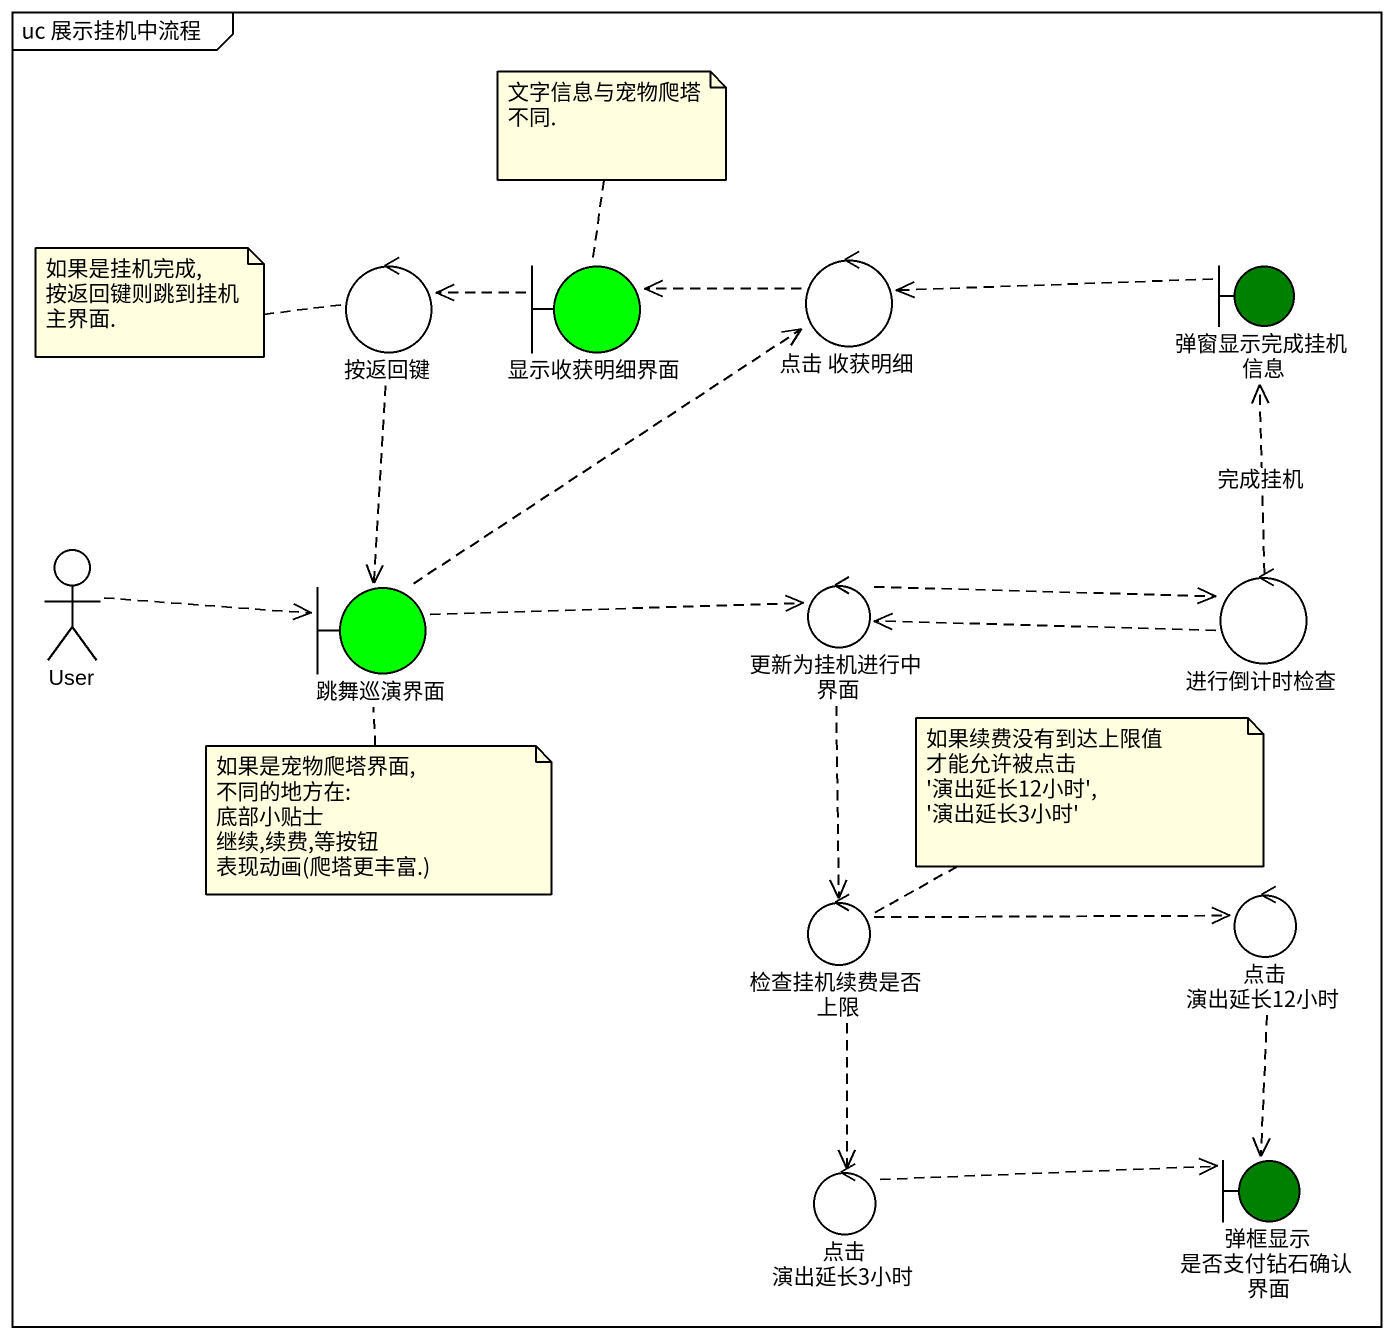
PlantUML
@startuml
mainframe uc 展示挂机中流程
control 按返回键
boundary 显示收获明细界面 #00FF00
control "点击 收获明细" as 点击_收获明细
boundary 弹窗显示完成挂机信息 #008000
actor User
boundary 跳舞巡演界面 #00FF00
control 更新为挂机进行中界面
control 进行倒计时检查
control 检查挂机续费是否上限
control "点击 演出延长12小时" as 点击_演出延长12小时
control "点击 演出延长3小时" as 点击_演出延长3小时
boundary "弹框显示 是否支付钻石确认界面" as 弹框显示_是否支付钻石确认界面 #008000
按返回键 ..> 跳舞巡演界面
显示收获明细界面 .left.> 按返回键
点击_收获明细 .left.> 显示收获明细界面
弹窗显示完成挂机信息 .left.> 点击_收获明细
User .right.> 跳舞巡演界面
跳舞巡演界面 .up.> 点击_收获明细
跳舞巡演界面 .right.> 更新为挂机进行中界面
更新为挂机进行中界面 .right.> 进行倒计时检查
更新为挂机进行中界面 ..> 检查挂机续费是否上限
进行倒计时检查 .up.> 弹窗显示完成挂机信息 : 完成挂机
进行倒计时检查 .left.> 更新为挂机进行中界面
检查挂机续费是否上限 .right.> 点击_演出延长12小时
检查挂机续费是否上限 ..> 点击_演出延长3小时
点击_演出延长12小时 ..> 弹框显示_是否支付钻石确认界面
点击_演出延长3小时 .right.> 弹框显示_是否支付钻石确认界面
note top of 显示收获明细界面 : 文字信息与宠物爬塔不同.
note left of 按返回键 : 如果是挂机完成,按返回键则跳到挂机主界面.
note bottom of 跳舞巡演界面
  如果是宠物爬塔界面,不同的地方在:
  底部小贴士
  继续,续费,等按钮
  表现动画(爬塔更丰富.)
end note
note top of 检查挂机续费是否上限
  如果续费没有到达上限值
  才能允许被点击
  ~'演出延长12小时','演出延长3小时'
end note
@enduml
